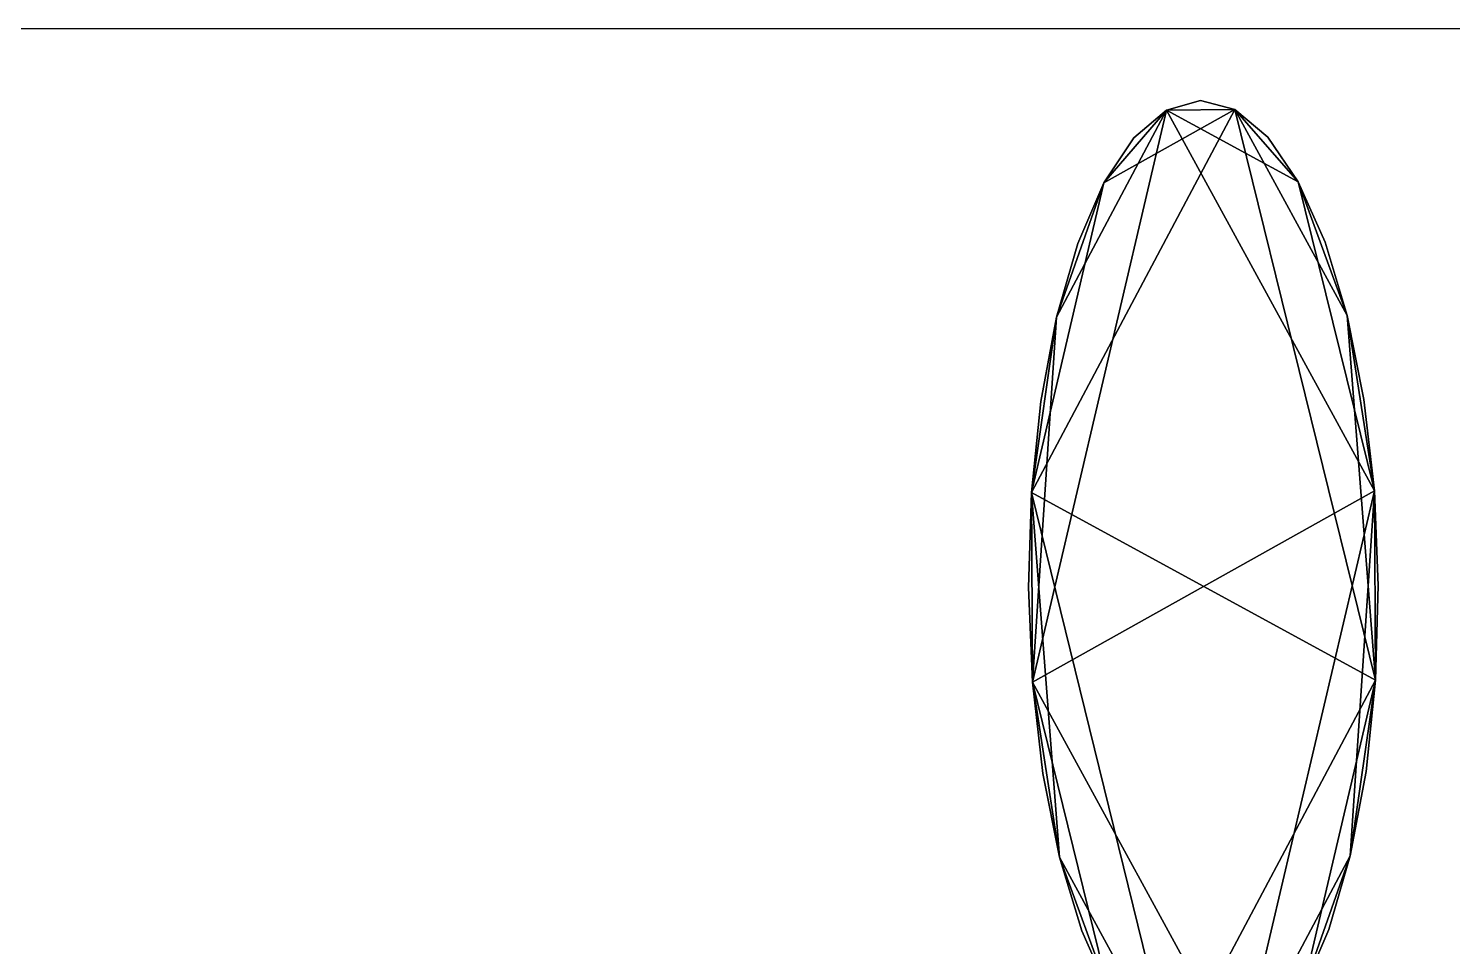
# Model space of a CAD drawing. Extents: x 0.27 to 8.12, y 0.27 to 5.77.
# Drawn here: x 3.726 to 4.184, y 1.1764 to 1.4715 of the extents above; entities that cross this region are included whole.
import ezdxf

# ---------------------------------------------------------------- set-up
doc = ezdxf.new("R2010")
doc.units = 0
doc.layers.get('0').update_dxf_attribs({"linetype": 'CONTINUOUS'})

msp = doc.modelspace()

# ---------------------------------------------------------------- linework, layer by layer
at = {"color": 2, "linetype": 'BYBLOCK'}
msp.add_lwpolyline([(3.533186, 1.471534), (4.647862, 1.471534), (4.647862, 0.41406), (3.533186, 0.41406)], close=True, dxfattribs=at)
for points in [[(4.092057, 1.445321, 0.056638), (4.103013, 1.448386, 0.056638), (4.114004, 1.445446, 0.056638)], [(4.114004, 1.445446, 0.062888), (4.103013, 1.448386, 0.062888), (4.092057, 1.445321, 0.062888)], [(4.103013, 1.448386, 0.056638), (4.092057, 1.445321, 0.056638), (4.092057, 1.445321, 0.062888)], [(4.103013, 1.448386, 0.056638), (4.092057, 1.445321, 0.062888), (4.103013, 1.448386, 0.062888)], [(4.114004, 1.445446, 0.056638), (4.103013, 1.448386, 0.056638), (4.103013, 1.448386, 0.062888)], [(4.114004, 1.445446, 0.056638), (4.103013, 1.448386, 0.062888), (4.114004, 1.445446, 0.062888)], [(4.114004, 1.445446, 0.062888), (4.071913, 1.421875, 0.062888), (4.048561, 1.322307, 0.062888)], [(4.159244, 1.26197, 0.062888), (4.114004, 1.445446, 0.062888), (4.048561, 1.322307, 0.062888)], [(4.048908, 1.261342, 0.056638), (4.056639, 1.378679, 0.056638), (4.092057, 1.445321, 0.056638)], [(4.048908, 1.261342, 0.056638), (4.092057, 1.445321, 0.056638), (4.158897, 1.322935, 0.056638)], [(4.056639, 1.378679, 0.056638), (4.071913, 1.421875, 0.056638), (4.092057, 1.445321, 0.056638)], [(4.114004, 1.445446, 0.062888), (4.092057, 1.445321, 0.062888), (4.071913, 1.421875, 0.062888)], [(4.071913, 1.421875, 0.056638), (4.081555, 1.43637, 0.056638), (4.092057, 1.445321, 0.056638)], [(4.092057, 1.445321, 0.062888), (4.081555, 1.43637, 0.062888), (4.071913, 1.421875, 0.062888)], [(4.092057, 1.445321, 0.056638), (4.081555, 1.43637, 0.056638), (4.081555, 1.43637, 0.062888)], [(4.092057, 1.445321, 0.056638), (4.081555, 1.43637, 0.062888), (4.092057, 1.445321, 0.062888)], [(4.092057, 1.445321, 0.056638), (4.114004, 1.445446, 0.056638), (4.134413, 1.422231, 0.056638)], [(4.092057, 1.445321, 0.056638), (4.134413, 1.422231, 0.056638), (4.158897, 1.322935, 0.056638)], [(4.114004, 1.445446, 0.056638), (4.124607, 1.436615, 0.056638), (4.134413, 1.422231, 0.056638)], [(4.134413, 1.422231, 0.062888), (4.124607, 1.436615, 0.062888), (4.114004, 1.445446, 0.062888)], [(4.150178, 1.379211, 0.062888), (4.134413, 1.422231, 0.062888), (4.114004, 1.445446, 0.062888)], [(4.159244, 1.26197, 0.062888), (4.150178, 1.379211, 0.062888), (4.114004, 1.445446, 0.062888)], [(4.124607, 1.436615, 0.056638), (4.114004, 1.445446, 0.056638), (4.114004, 1.445446, 0.062888)], [(4.124607, 1.436615, 0.056638), (4.114004, 1.445446, 0.062888), (4.124607, 1.436615, 0.062888)], [(4.081555, 1.43637, 0.056638), (4.071913, 1.421875, 0.056638), (4.071913, 1.421875, 0.062888)], [(4.081555, 1.43637, 0.056638), (4.071913, 1.421875, 0.062888), (4.081555, 1.43637, 0.062888)], [(4.134413, 1.422231, 0.056638), (4.124607, 1.436615, 0.056638), (4.124607, 1.436615, 0.062888)], [(4.134413, 1.422231, 0.056638), (4.124607, 1.436615, 0.062888), (4.134413, 1.422231, 0.062888)], [(4.071913, 1.421875, 0.062888), (4.056639, 1.378679, 0.062888), (4.048561, 1.322307, 0.062888)], [(4.056639, 1.378679, 0.056638), (4.0635, 1.402395, 0.056638), (4.071913, 1.421875, 0.056638)], [(4.071913, 1.421875, 0.062888), (4.0635, 1.402395, 0.062888), (4.056639, 1.378679, 0.062888)], [(4.071913, 1.421875, 0.056638), (4.0635, 1.402395, 0.056638), (4.0635, 1.402395, 0.062888)], [(4.071913, 1.421875, 0.056638), (4.0635, 1.402395, 0.062888), (4.071913, 1.421875, 0.062888)], [(4.134413, 1.422231, 0.056638), (4.143048, 1.402848, 0.056638), (4.150178, 1.379211, 0.056638)], [(4.134413, 1.422231, 0.056638), (4.150178, 1.379211, 0.056638), (4.158897, 1.322935, 0.056638)], [(4.150178, 1.379211, 0.062888), (4.143048, 1.402848, 0.062888), (4.134413, 1.422231, 0.062888)], [(4.143048, 1.402848, 0.056638), (4.134413, 1.422231, 0.056638), (4.134413, 1.422231, 0.062888)], [(4.143048, 1.402848, 0.056638), (4.134413, 1.422231, 0.062888), (4.143048, 1.402848, 0.062888)], [(4.0635, 1.402395, 0.056638), (4.056639, 1.378679, 0.056638), (4.056639, 1.378679, 0.062888)], [(4.0635, 1.402395, 0.056638), (4.056639, 1.378679, 0.062888), (4.0635, 1.402395, 0.062888)], [(4.150178, 1.379211, 0.056638), (4.143048, 1.402848, 0.056638), (4.143048, 1.402848, 0.062888)], [(4.150178, 1.379211, 0.056638), (4.143048, 1.402848, 0.062888), (4.150178, 1.379211, 0.062888)], [(4.150178, 1.379211, 0.056638), (4.15553, 1.352227, 0.056638), (4.158897, 1.322935, 0.056638)], [(4.158897, 1.322935, 0.062888), (4.15553, 1.352227, 0.062888), (4.150178, 1.379211, 0.062888)], [(4.159244, 1.26197, 0.062888), (4.158897, 1.322935, 0.062888), (4.150178, 1.379211, 0.062888)], [(4.15553, 1.352227, 0.056638), (4.150178, 1.379211, 0.056638), (4.150178, 1.379211, 0.062888)], [(4.15553, 1.352227, 0.056638), (4.150178, 1.379211, 0.062888), (4.15553, 1.352227, 0.062888)], [(4.048561, 1.322307, 0.056638), (4.051595, 1.351636, 0.056638), (4.056639, 1.378679, 0.056638)], [(4.048908, 1.261342, 0.056638), (4.048561, 1.322307, 0.056638), (4.056639, 1.378679, 0.056638)], [(4.056639, 1.378679, 0.062888), (4.051595, 1.351636, 0.062888), (4.048561, 1.322307, 0.062888)], [(4.056639, 1.378679, 0.056638), (4.051595, 1.351636, 0.056638), (4.051595, 1.351636, 0.062888)], [(4.056639, 1.378679, 0.056638), (4.051595, 1.351636, 0.062888), (4.056639, 1.378679, 0.062888)], [(4.051595, 1.351636, 0.056638), (4.048561, 1.322307, 0.056638), (4.048561, 1.322307, 0.062888)], [(4.051595, 1.351636, 0.056638), (4.048561, 1.322307, 0.062888), (4.051595, 1.351636, 0.062888)], [(4.158897, 1.322935, 0.056638), (4.15553, 1.352227, 0.056638), (4.15553, 1.352227, 0.062888)], [(4.158897, 1.322935, 0.056638), (4.15553, 1.352227, 0.062888), (4.158897, 1.322935, 0.062888)], [(4.048908, 1.261342, 0.056638), (4.047653, 1.291818, 0.056638), (4.048561, 1.322307, 0.056638)], [(4.048561, 1.322307, 0.062888), (4.047653, 1.291818, 0.062888), (4.048908, 1.261342, 0.062888)], [(4.048561, 1.322307, 0.056638), (4.047653, 1.291818, 0.056638), (4.047653, 1.291818, 0.062888)], [(4.048561, 1.322307, 0.056638), (4.047653, 1.291818, 0.062888), (4.048561, 1.322307, 0.062888)], [(4.048561, 1.322307, 0.062888), (4.048908, 1.261342, 0.062888), (4.057627, 1.205066, 0.062888)], [(4.048561, 1.322307, 0.062888), (4.057627, 1.205066, 0.062888), (4.093801, 1.138831, 0.062888)], [(4.048561, 1.322307, 0.062888), (4.093801, 1.138831, 0.062888), (4.159244, 1.26197, 0.062888)], [(4.158897, 1.322935, 0.056638), (4.115748, 1.138955, 0.056638), (4.048908, 1.261342, 0.056638)], [(4.158897, 1.322935, 0.056638), (4.151166, 1.205598, 0.056638), (4.115748, 1.138955, 0.056638)], [(4.158897, 1.322935, 0.056638), (4.159244, 1.26197, 0.056638), (4.151166, 1.205598, 0.056638)], [(4.158897, 1.322935, 0.056638), (4.160152, 1.292458, 0.056638), (4.159244, 1.26197, 0.056638)], [(4.159244, 1.26197, 0.062888), (4.160152, 1.292458, 0.062888), (4.158897, 1.322935, 0.062888)], [(4.160152, 1.292458, 0.056638), (4.158897, 1.322935, 0.056638), (4.158897, 1.322935, 0.062888)], [(4.160152, 1.292458, 0.056638), (4.158897, 1.322935, 0.062888), (4.160152, 1.292458, 0.062888)], [(4.047653, 1.291818, 0.056638), (4.048908, 1.261342, 0.056638), (4.048908, 1.261342, 0.062888)], [(4.047653, 1.291818, 0.056638), (4.048908, 1.261342, 0.062888), (4.047653, 1.291818, 0.062888)], [(4.159244, 1.26197, 0.056638), (4.160152, 1.292458, 0.056638), (4.160152, 1.292458, 0.062888)], [(4.159244, 1.26197, 0.056638), (4.160152, 1.292458, 0.062888), (4.159244, 1.26197, 0.062888)], [(4.057627, 1.205066, 0.056638), (4.052275, 1.232049, 0.056638), (4.048908, 1.261342, 0.056638)], [(4.073392, 1.162045, 0.056638), (4.057627, 1.205066, 0.056638), (4.048908, 1.261342, 0.056638)], [(4.115748, 1.138955, 0.056638), (4.073392, 1.162045, 0.056638), (4.048908, 1.261342, 0.056638)], [(4.048908, 1.261342, 0.062888), (4.052275, 1.232049, 0.062888), (4.057627, 1.205066, 0.062888)], [(4.048908, 1.261342, 0.056638), (4.052275, 1.232049, 0.056638), (4.052275, 1.232049, 0.062888)], [(4.048908, 1.261342, 0.056638), (4.052275, 1.232049, 0.062888), (4.048908, 1.261342, 0.062888)], [(4.093801, 1.138831, 0.062888), (4.135892, 1.162401, 0.062888), (4.159244, 1.26197, 0.062888)], [(4.135892, 1.162401, 0.062888), (4.151166, 1.205598, 0.062888), (4.159244, 1.26197, 0.062888)], [(4.159244, 1.26197, 0.056638), (4.15621, 1.232641, 0.056638), (4.151166, 1.205598, 0.056638)], [(4.151166, 1.205598, 0.062888), (4.15621, 1.232641, 0.062888), (4.159244, 1.26197, 0.062888)], [(4.15621, 1.232641, 0.056638), (4.159244, 1.26197, 0.056638), (4.159244, 1.26197, 0.062888)], [(4.15621, 1.232641, 0.056638), (4.159244, 1.26197, 0.062888), (4.15621, 1.232641, 0.062888)], [(4.151166, 1.205598, 0.056638), (4.15621, 1.232641, 0.056638), (4.15621, 1.232641, 0.062888)], [(4.151166, 1.205598, 0.056638), (4.15621, 1.232641, 0.062888), (4.151166, 1.205598, 0.062888)], [(4.052275, 1.232049, 0.056638), (4.057627, 1.205066, 0.056638), (4.057627, 1.205066, 0.062888)], [(4.052275, 1.232049, 0.056638), (4.057627, 1.205066, 0.062888), (4.052275, 1.232049, 0.062888)], [(4.073392, 1.162045, 0.056638), (4.064757, 1.181428, 0.056638), (4.057627, 1.205066, 0.056638)], [(4.057627, 1.205066, 0.062888), (4.064757, 1.181428, 0.062888), (4.073392, 1.162045, 0.062888)], [(4.057627, 1.205066, 0.062888), (4.073392, 1.162045, 0.062888), (4.093801, 1.138831, 0.062888)], [(4.057627, 1.205066, 0.056638), (4.064757, 1.181428, 0.056638), (4.064757, 1.181428, 0.062888)], [(4.057627, 1.205066, 0.056638), (4.064757, 1.181428, 0.062888), (4.057627, 1.205066, 0.062888)], [(4.151166, 1.205598, 0.056638), (4.135892, 1.162401, 0.056638), (4.115748, 1.138955, 0.056638)], [(4.151166, 1.205598, 0.056638), (4.144305, 1.181881, 0.056638), (4.135892, 1.162401, 0.056638)], [(4.135892, 1.162401, 0.062888), (4.144305, 1.181881, 0.062888), (4.151166, 1.205598, 0.062888)], [(4.144305, 1.181881, 0.056638), (4.151166, 1.205598, 0.056638), (4.151166, 1.205598, 0.062888)], [(4.144305, 1.181881, 0.056638), (4.151166, 1.205598, 0.062888), (4.144305, 1.181881, 0.062888)], [(4.135892, 1.162401, 0.056638), (4.144305, 1.181881, 0.056638), (4.144305, 1.181881, 0.062888)], [(4.135892, 1.162401, 0.056638), (4.144305, 1.181881, 0.062888), (4.135892, 1.162401, 0.062888)], [(4.064757, 1.181428, 0.056638), (4.073392, 1.162045, 0.056638), (4.073392, 1.162045, 0.062888)], [(4.064757, 1.181428, 0.056638), (4.073392, 1.162045, 0.062888), (4.064757, 1.181428, 0.062888)]]:
    msp.add_3dface(points)

doc.saveas('drawing.dxf')
